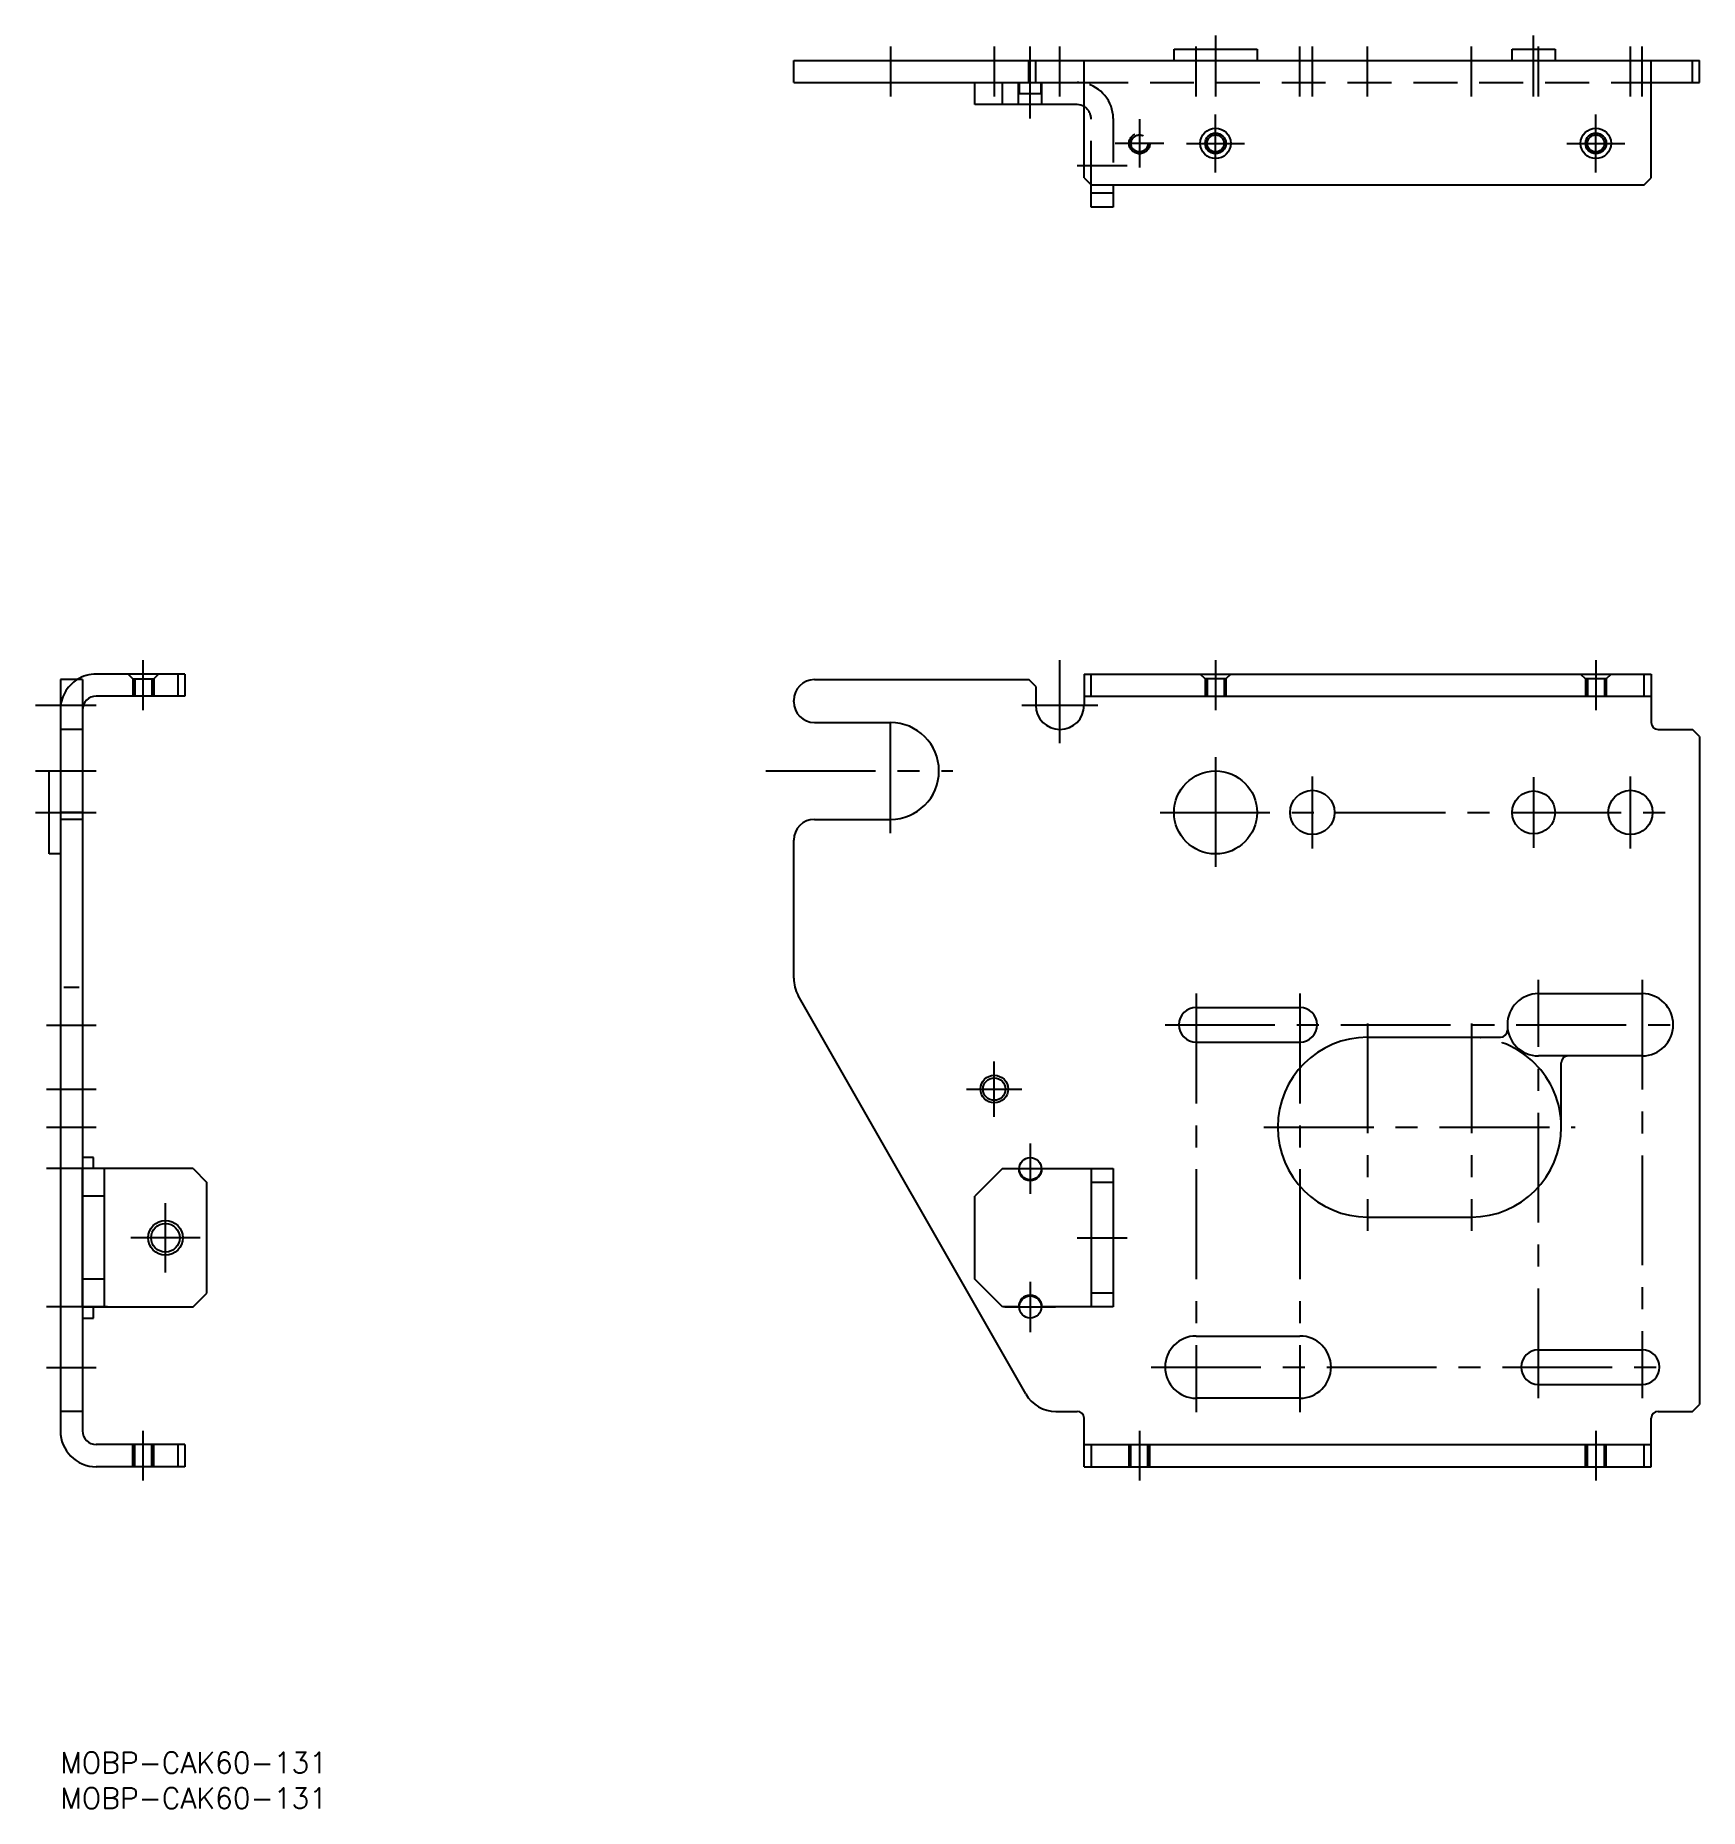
# Model space of a CAD drawing. Extents: x -4 to 237, y -8 to 248.
import ezdxf

# ---------------------------------------------------------------- set-up
doc = ezdxf.new("R2010")
doc.units = 0
doc.header["$LTSCALE"] = 0.5
for name, pattern in [('CENTER', [50.8, 31.75, -6.35, 6.35, -6.35]), ('DASHED', [19.05, 12.7, -6.35]), ('PHANTOM', [63.5, 31.75, -6.35, 6.35, -6.35, 6.35, -6.35])]:
    doc.linetypes.add(name, pattern=pattern)
doc.layers.get('0').update_dxf_attribs({"linetype": 'CONTINUOUS'})
doc.layers.add('CENTER', color=1, linetype='CENTER')
doc.styles.get("Standard").update_dxf_attribs({"font": 'txt.shx', "height": 3, "bigfont": 'bigfont.shx'})

# ---------------------------------------------------------------- blocks, each defined once
blk = doc.blocks.new('*U79')
at = {"color": 7, "linetype": 'CONTINUOUS'}
blk.add_text('MOBP-CAK60-131', height=3, dxfattribs=at).set_placement((0, -3))
blk = doc.blocks.new('*U80')
at = {"color": 7, "linetype": 'CONTINUOUS'}
blk.add_text('MOBP-CAK60-131', height=3, dxfattribs=at).set_placement((0, -8.13))

msp = doc.modelspace()

# ---------------------------------------------------------------- linework, layer by layer
at = {"color": 7, "linetype": 'CONTINUOUS'}
for p, q in [((161.06, 244.62), (161.06, 246.22)), ((161.06, 246.22), (173.06, 246.22)), ((173.06, 246.22), (173.06, 244.62)), ((209.96, 244.62), (209.96, 246.22)), ((209.96, 246.22), (216.16, 246.22)), ((216.16, 246.22), (216.16, 244.62)), ((106.06, 244.62), (237.06, 244.62)), ((106.06, 241.42), (106.06, 244.62)), ((140.06, 241.42), (140.06, 244.62)), ((141.06, 241.42), (141.06, 244.62)), ((148.06, 227.62), (148.06, 244.62)), ((230.06, 227.62), (230.06, 244.62)), ((236.06, 241.42), (236.06, 244.62)), ((237.06, 241.42), (237.06, 244.62)), ((106.06, 241.42), (148.06, 241.42)), ((132.26, 238.22), (132.26, 241.42)), ((132.26, 241.42), (147.06, 241.42)), ((136.26, 238.22), (136.26, 241.42)), ((138.56, 238.22), (138.56, 241.42)), ((138.66, 241.42), (138.66, 239.82)), ((141.86, 239.82), (141.86, 241.42)), ((141.96, 238.22), (141.96, 241.42)), ((230.06, 241.42), (237.06, 241.42)), ((138.66, 239.82), (141.86, 239.82)), ((147.06, 238.22), (132.26, 238.22)), ((148.06, 227.62), (149.06, 226.62)), ((149.06, 223.42), (149.06, 226.62)), ((149.06, 226.62), (229.06, 226.62)), ((152.26, 226.62), (152.26, 223.42)), ((229.06, 226.62), (230.06, 227.62)), ((152.26, 225.42), (149.06, 225.42)), ((152.26, 223.42), (149.06, 223.42)), ((3.2, 155.09), (0, 155.09)), ((0, 155.09), (0, 46.49)), ((3.2, 155.09), (3.2, 46.49)), ((18, 155.89), (5.2, 155.89)), ((17, 155.89), (17, 152.69)), ((18, 155.89), (18, 152.69)), ((109.06, 155.09), (140.06, 155.09)), ((141.06, 154.09), (140.06, 155.09)), ((141.06, 154.09), (141.06, 151.39)), ((148.06, 155.89), (230.06, 155.89)), ((148.06, 155.89), (148.06, 151.39)), ((149.06, 152.69), (149.06, 155.89)), ((229.06, 152.69), (229.06, 155.89)), ((230.06, 155.89), (230.06, 148.89)), ((18, 152.69), (5.2, 152.69)), ((106.06, 151.89), (106.06, 152.09)), ((148.06, 152.69), (230.06, 152.69)), ((109.06, 148.89), (120.06, 148.89)), ((3.2, 147.89), (0, 147.89)), ((231.06, 147.89), (236.06, 147.89)), ((237.06, 146.89), (236.06, 147.89)), ((237.06, 146.89), (237.06, 50.29)), ((-1.6, 129.89), (-1.6, 141.89)), ((-1.6, 141.89), (0, 141.89)), ((3.2, 134.89), (0, 134.89)), ((109.06, 134.89), (120.06, 134.89)), ((106.06, 111.91), (106.06, 131.89)), ((0, 129.89), (-1.6, 129.89)), ((139.62, 51.81), (106.71, 109.43)), ((164.26, 107.69), (179.26, 107.69)), ((213.76, 109.69), (228.76, 109.69)), ((209.26, 105.19), (209.26, 104.39)), ((164.26, 102.69), (179.26, 102.69)), ((189.06, 103.39), (208.26, 103.39)), ((228.76, 100.69), (218.06, 100.69)), ((217.06, 90.39), (217.06, 99.69)), ((4.8, 85.99), (3.2, 85.99)), ((4.8, 84.39), (4.8, 85.99)), ((19.2, 84.39), (3.2, 84.39)), ((3.2, 64.39), (3.2, 84.39)), ((6.4, 64.39), (6.4, 84.39)), ((19.2, 84.39), (21.2, 82.39)), ((21.2, 66.39), (21.2, 82.39)), ((136.26, 84.39), (132.26, 80.39)), ((136.26, 84.39), (138.56, 84.39)), ((141.96, 84.39), (152.26, 84.39)), ((149.06, 84.39), (149.06, 64.39)), ((152.26, 82.39), (149.06, 82.39)), ((152.26, 84.39), (152.26, 64.39)), ((6.4, 80.39), (3.2, 80.39)), ((132.26, 68.39), (132.26, 80.39)), ((189.06, 77.39), (204.06, 77.39)), ((6.4, 68.39), (3.2, 68.39)), ((136.26, 64.39), (132.26, 68.39)), ((3.2, 64.39), (19.2, 64.39)), ((4.8, 62.79), (4.8, 64.39)), ((19.2, 64.39), (21.2, 66.39)), ((138.56, 64.39), (136.26, 64.39)), ((152.26, 64.39), (141.96, 64.39)), ((152.26, 66.39), (149.06, 66.39)), ((3.2, 62.79), (4.8, 62.79)), ((164.26, 60.19), (179.26, 60.19)), ((213.76, 58.19), (228.76, 58.19)), ((213.76, 53.19), (228.76, 53.19)), ((3.2, 49.29), (0, 49.29)), ((143.96, 49.29), (147.06, 49.29)), ((179.26, 51.19), (164.26, 51.19)), ((231.06, 49.29), (236.06, 49.29)), ((236.06, 49.29), (237.06, 50.29)), ((148.06, 41.29), (148.06, 48.29)), ((230.06, 41.29), (230.06, 48.29)), ((18, 44.49), (5.2, 44.49)), ((17, 44.49), (17, 41.29)), ((18, 44.49), (18, 41.29)), ((148.06, 44.49), (230.06, 44.49)), ((149.06, 44.49), (149.06, 41.29)), ((229.06, 41.29), (229.06, 44.49)), ((18, 41.29), (5.2, 41.29)), ((148.06, 41.29), (230.06, 41.29))]:
    msp.add_line(p, q, dxfattribs=at)
at = {"color": 3, "linetype": 'DASHED'}
for p, q in [((148.06, 241.42), (230.06, 241.42)), ((149.06, 226.62), (149.06, 236.22)), ((152.26, 236.22), (152.26, 226.62)), ((9.8, 155.89), (10.5, 155.19)), ((10.5, 155.19), (13.5, 155.19)), ((10.5, 155.19), (10.5, 152.69)), ((10.77, 155.19), (10.77, 152.69)), ((13.23, 155.19), (13.23, 152.69)), ((13.5, 155.19), (14.2, 155.89)), ((13.5, 155.19), (13.5, 152.69)), ((165.56, 155.19), (164.86, 155.89)), ((165.56, 155.19), (165.56, 152.69)), ((168.56, 155.19), (165.56, 155.19)), ((165.83, 155.19), (165.83, 152.69)), ((168.29, 155.19), (168.29, 152.69)), ((169.26, 155.89), (168.56, 155.19)), ((168.56, 155.19), (168.56, 152.69)), ((219.86, 155.89), (220.56, 155.19)), ((220.56, 155.19), (220.56, 152.69)), ((223.56, 155.19), (220.56, 155.19)), ((220.83, 155.19), (220.83, 152.69)), ((223.29, 155.19), (223.29, 152.69)), ((223.56, 155.19), (224.26, 155.89)), ((223.56, 155.19), (223.56, 152.69)), ((10.5, 41.29), (10.5, 44.49)), ((10.77, 41.29), (10.77, 44.49)), ((13.23, 41.29), (13.23, 44.49)), ((13.5, 41.29), (13.5, 44.49)), ((154.56, 41.29), (154.56, 44.49)), ((154.83, 41.29), (154.83, 44.49)), ((157.29, 41.29), (157.29, 44.49)), ((157.56, 41.29), (157.56, 44.49)), ((220.56, 41.29), (220.56, 44.49)), ((220.83, 41.29), (220.83, 44.49)), ((223.29, 41.29), (223.29, 44.49)), ((223.56, 41.29), (223.56, 44.49))]:
    msp.add_line(p, q, dxfattribs=at)
at = {"color": 3, "linetype": 'CONTINUOUS'}
msp.add_line((2.7, 110.59), (0.5, 110.59), dxfattribs=at)
at = {"color": 3, "linetype": 'PHANTOM'}
msp.add_line((218.06, 100.69), (213.76, 100.69), dxfattribs=at)
at = {"color": 3, "linetype": 'DASHED'}
for radius in [1.5, 1.23]:
    msp.add_circle((156.06, 232.62), radius, dxfattribs=at)
at = {"color": 7, "linetype": 'CONTINUOUS'}
for centre, radius in [((167.06, 232.62), 2.2), ((167.06, 232.62), 1.23), ((222.06, 232.62), 2.2), ((222.06, 232.62), 1.23), ((167.06, 135.89), 6), ((181.06, 135.89), 3.2), ((213.06, 135.89), 3.1), ((227.06, 135.89), 3.2), ((135.06, 95.89), 1.62), ((140.26, 84.39), 1.6), ((15.2, 74.39), 2.07), ((140.26, 64.39), 1.6)]:
    msp.add_circle(centre, radius, dxfattribs=at)
at = {"color": 3, "linetype": 'CONTINUOUS'}
for centre, radius in [((167.06, 232.62), 1.5), ((222.06, 232.62), 1.5), ((135.06, 95.89), 2), ((15.2, 74.39), 2.5)]:
    msp.add_circle(centre, radius, dxfattribs=at)
at = {"color": 7, "linetype": 'CONTINUOUS'}
for centre, radius, start, end in [((147.06, 236.22), 5.2, 78.9125, 90), ((147.06, 236.22), 2, 60, 90), ((5.2, 150.69), 5.2, 90, 122.2042), ((109.06, 152.09), 3, 90, 180), ((5.2, 150.69), 2, 90, 180), ((109.06, 151.89), 3, 180, 270), ((144.56, 151.39), 3.5, 180, 0), ((120.06, 141.89), 7, 270, 90), ((231.06, 148.89), 1, 180, 270), ((109.06, 131.89), 3, 90, 180), ((111.06, 111.91), 5, 180, 209.7248), ((164.26, 105.19), 2.5, 90, 270), ((179.26, 105.19), 2.5, 270, 90), ((213.76, 105.19), 4.5, 90, 180), ((228.76, 105.19), 4.5, 270, 90), ((189.06, 90.39), 13, 90, 270), ((208.26, 104.39), 1, 270, 0), ((218.06, 99.69), 1, 90, 180), ((204.06, 90.39), 13, 270, 0), ((140.26, 84.39), 1.7, 180, 0), ((140.26, 64.39), 1.7, 0, 180), ((164.26, 55.69), 4.5, 90, 270), ((179.26, 55.69), 4.5, 270, 90), ((213.76, 55.69), 2.5, 90, 270), ((228.76, 55.69), 2.5, 270, 90), ((143.96, 54.29), 5, 209.7248, 270), ((147.06, 48.29), 1, 0, 90), ((231.06, 48.29), 1, 90, 180), ((5.2, 46.49), 5.2, 180, 270), ((5.2, 46.49), 2, 180, 270)]:
    msp.add_arc(centre, radius, start, end, dxfattribs=at)
at = {"color": 3, "linetype": 'DASHED'}
for centre, radius, start, end in [((147.06, 236.22), 5.2, 0, 78.9125), ((147.06, 236.22), 2, 0, 60), ((5.2, 150.69), 5.2, 122.2042, 180)]:
    msp.add_arc(centre, radius, start, end, dxfattribs=at)
at = {"color": 3, "linetype": 'PHANTOM'}
for centre, radius, start, end in [((213.76, 105.19), 4.5, 180, 270), ((204.06, 90.39), 13, 0, 90)]:
    msp.add_arc(centre, radius, start, end, dxfattribs=at)
at = {"layer": 'CENTER', "color": 1, "linetype": 'CENTER'}
for p, q in [((120.06, 246.62), (120.06, 239.42)), ((135.06, 246.62), (135.06, 239.42)), ((140.26, 236.22), (140.26, 246.62)), ((144.56, 239.42), (144.56, 246.62)), ((164.26, 239.42), (164.26, 246.62)), ((167.06, 248.22), (167.06, 239.42)), ((179.26, 239.42), (179.26, 246.62)), ((181.06, 239.42), (181.06, 246.62)), ((189.06, 239.42), (189.06, 246.62)), ((204.06, 239.42), (204.06, 246.62)), ((213.06, 239.42), (213.06, 248.22)), ((213.76, 239.42), (213.76, 246.62)), ((227.06, 239.42), (227.06, 246.62)), ((228.76, 239.42), (228.76, 246.62)), ((156.06, 236.12), (156.06, 229.12)), ((167.06, 228.42), (167.06, 236.82)), ((222.06, 228.42), (222.06, 236.82)), ((159.56, 232.62), (152.56, 232.62)), ((162.86, 232.62), (171.26, 232.62)), ((217.86, 232.62), (226.26, 232.62)), ((147.06, 229.42), (154.26, 229.42)), ((12, 150.69), (12, 157.89)), ((144.56, 145.89), (144.56, 157.89)), ((167.06, 157.89), (167.06, 150.69)), ((222.06, 157.89), (222.06, 150.69)), ((-3.6, 151.39), (5.2, 151.39)), ((139.06, 151.39), (150.06, 151.39)), ((120.06, 132.89), (120.06, 150.89)), ((167.06, 143.89), (167.06, 127.89)), ((-3.6, 141.89), (5.2, 141.89)), ((102.02, 141.89), (129.06, 141.89)), ((181.06, 130.69), (181.06, 141.09)), ((227.06, 130.69), (227.06, 141.09)), ((213.06, 140.99), (213.06, 130.79)), ((-3.6, 135.89), (5.2, 135.89)), ((3.2, 135.89), (0, 135.89)), ((159.06, 135.89), (232.26, 135.89)), ((213.76, 51.19), (213.76, 111.69)), ((228.76, 111.69), (228.76, 51.19)), ((164.26, 109.69), (164.26, 49.19)), ((179.26, 109.69), (179.26, 49.19)), ((-2, 105.14), (5.2, 105.14)), ((159.76, 105.19), (235.26, 105.19)), ((189.06, 105.39), (189.06, 75.39)), ((204.06, 105.39), (204.06, 75.39)), ((135.06, 91.89), (135.06, 99.89)), ((-2, 95.89), (5.2, 95.89)), ((131.06, 95.89), (139.06, 95.89)), ((-2, 90.39), (5.2, 90.39)), ((174.06, 90.39), (219.06, 90.39)), ((140.26, 88.04), (140.26, 80.74)), ((6.8, 84.39), (-2, 84.39)), ((136.56, 84.39), (143.96, 84.39)), ((15.2, 69.39), (15.2, 79.39)), ((20.2, 74.39), (10.2, 74.39)), ((147.06, 74.39), (154.26, 74.39)), ((140.26, 68.04), (140.26, 60.74)), ((6.8, 64.39), (-2, 64.39)), ((136.61, 64.39), (143.91, 64.39)), ((-2, 55.64), (5.2, 55.64)), ((157.76, 55.69), (233.26, 55.69)), ((12, 39.29), (12, 46.49)), ((156.06, 46.49), (156.06, 39.29)), ((222.06, 46.49), (222.06, 39.29))]:
    msp.add_line(p, q, dxfattribs=at)

# ---------------------------------------------------------------- block references
at = {"color": 7, "linetype": 'CONTINUOUS'}
for name in ['*U79', '*U80']:
    msp.add_blockref(name, (0, 0), dxfattribs=at)

doc.saveas('drawing.dxf')
